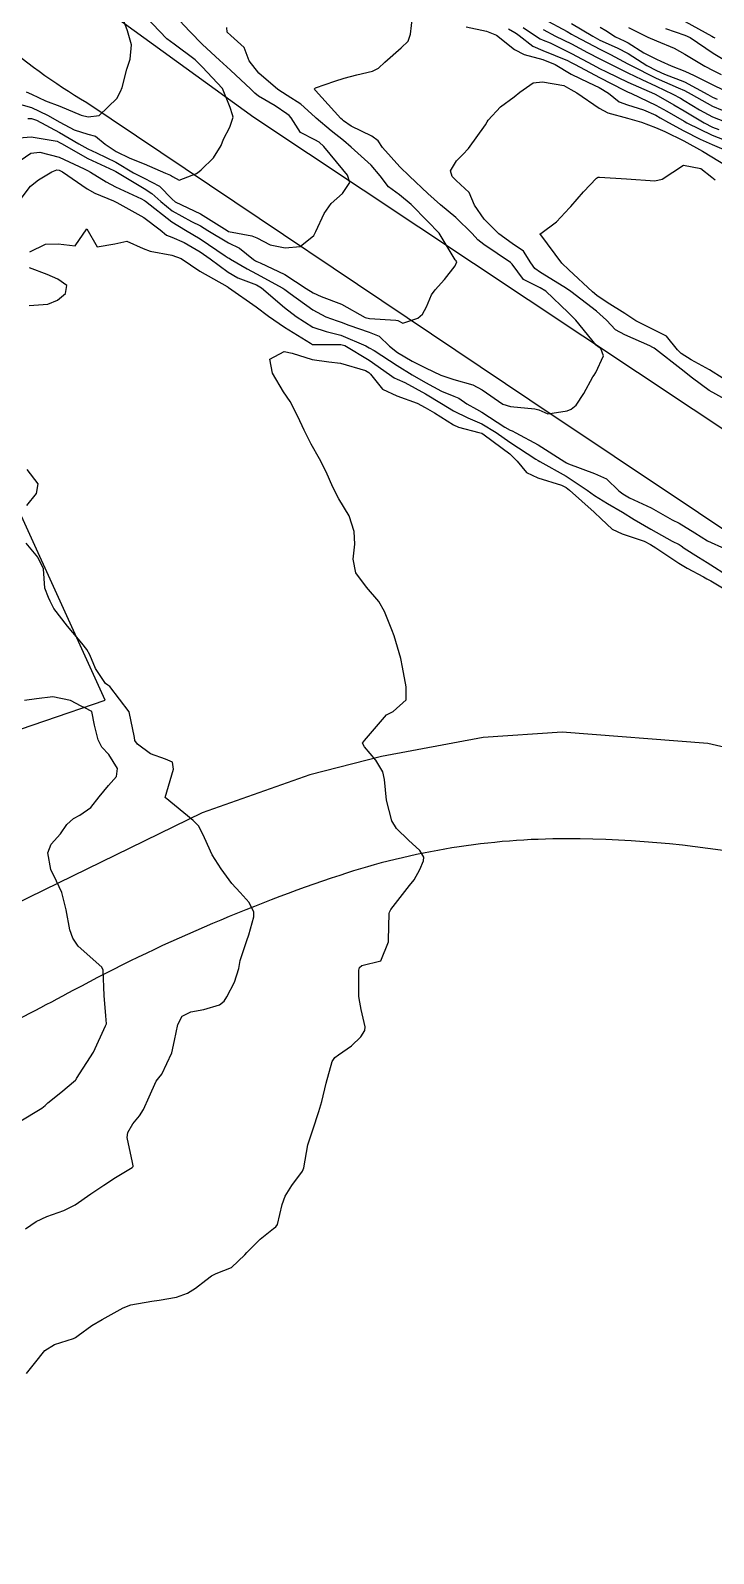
# Model space of a CAD drawing. Header units: metres. Extents: x 298520 to 308411, y 7433745 to 7450750.
# Drawn here: x 304292.4 to 304340.6, y 7439766.2 to 7439873.5 of the extents above; entities that cross this region are included whole.
import ezdxf

# ---------------------------------------------------------------- set-up
doc = ezdxf.new("R2010")
doc.units = ezdxf.units.M
doc.header["$LTSCALE"] = 10
for name, color, linetype in [('Curvas de Nivel 1m', 11, 'Continuous'), ('Curvas de Nivel 5m', 15, 'Continuous'), ('Edificações', 30, 'Continuous'), ('Vias Primárias', 230, 'Continuous')]:
    doc.layers.add(name, color=color, linetype=linetype)

msp = doc.modelspace()

# ---------------------------------------------------------------- linework, layer by layer
at = {"layer": 'Curvas de Nivel 1m', "flags": 128}
for points, elevation in [([(304292.1, 7439869.19), (304292.49, 7439869.02), (304293.47, 7439868.57), (304294.48, 7439868.19), (304295.97, 7439867.54), (304296.47, 7439867.44), (304297.25, 7439867.52), (304298.49, 7439868.73), (304298.76, 7439869.23), (304298.87, 7439869.5), (304299.21, 7439870.79), (304299.43, 7439871.49), (304299.52, 7439872.5), (304299.25, 7439873.49), (304298.57, 7439875.33)], 751), ([(304292.22, 7439867.32), (304292.47, 7439867.31), (304292.84, 7439867.2), (304294.46, 7439866.33), (304295.82, 7439865.54), (304296.45, 7439865.18), (304297.07, 7439864.89), (304298.43, 7439864.24), (304299.67, 7439863.49), (304300.42, 7439863.1), (304301.5, 7439862.55), (304302.4, 7439861.62), (304302.61, 7439861.45), (304304.39, 7439860.6), (304306.26, 7439859.41), (304306.37, 7439859.36), (304308.02, 7439859.04), (304308.37, 7439858.9), (304309.31, 7439858.42), (304310.36, 7439858.19), (304311.41, 7439858.3), (304312.37, 7439859.07), (304312.53, 7439859.34), (304313.1, 7439860.62), (304313.6, 7439861.32), (304314.41, 7439862.02), (304314.92, 7439862.8), (304314.75, 7439863.31), (304314.43, 7439863.73), (304313.09, 7439865.33), (304312.76, 7439865.64), (304312.46, 7439865.8), (304311.44, 7439866.32), (304310.77, 7439867.36), (304310.64, 7439867.52), (304310.48, 7439867.64), (304309.65, 7439868.2), (304308.49, 7439868.89), (304308.21, 7439869.1), (304307.93, 7439869.39), (304306.51, 7439870.72), (304305.74, 7439871.42), (304304.53, 7439872.53), (304303.63, 7439873.44), (304302.56, 7439874.6)], 753), ([(304290.75, 7439865.89), (304292.46, 7439866.03), (304294.3, 7439865.71), (304294.45, 7439865.63), (304294.6, 7439865.55), (304296.44, 7439864.49), (304298.29, 7439863.64), (304298.42, 7439863.57), (304298.55, 7439863.5), (304300.41, 7439862.39), (304300.97, 7439862.04), (304301.6, 7439861.46), (304302.39, 7439860.8), (304303.76, 7439860.06), (304304.38, 7439859.75), (304304.9, 7439859.42), (304306.36, 7439858.56), (304307.13, 7439858.17), (304308.12, 7439857.38), (304308.26, 7439857.29), (304308.35, 7439857.24), (304308.6, 7439857.13), (304310.34, 7439856.31), (304311.85, 7439855.34), (304312.33, 7439855.02), (304312.89, 7439854.77), (304314.32, 7439854.23), (304315.99, 7439853.29), (304316.3, 7439853.21), (304318.15, 7439853.11), (304318.3, 7439853.08), (304318.66, 7439852.89), (304319.72, 7439853.25), (304320.03, 7439853.52), (304320.31, 7439854.04), (304320.68, 7439854.88), (304320.93, 7439855.23), (304321.59, 7439855.97), (304322.35, 7439856.94), (304322.45, 7439857.22), (304322.41, 7439857.28), (304322.35, 7439857.36), (304321.22, 7439859.23), (304320.39, 7439860.08), (304319.23, 7439861.25), (304318.41, 7439861.93), (304317.64, 7439862.5), (304317.06, 7439863.28), (304316.43, 7439864.03), (304315.01, 7439865.3), (304314.46, 7439865.76), (304313.59, 7439866.45), (304312.55, 7439867.33), (304312.47, 7439867.41), (304311.46, 7439868.32), (304310.49, 7439868.93), (304309.85, 7439869.37), (304308.51, 7439870.51), (304307.82, 7439871.39), (304307.46, 7439872.32), (304306.54, 7439873.17), (304306.27, 7439873.41), (304306.24, 7439873.72)], 754), ([(304291.3, 7439868.41), (304292.48, 7439868.09), (304293.6, 7439867.56), (304294.47, 7439867.05), (304295.48, 7439866.52), (304296.46, 7439866.22), (304297, 7439866.06), (304297.68, 7439865.51), (304298.45, 7439865), (304299.42, 7439864.51), (304300.43, 7439864.12), (304301.93, 7439863.46), (304302.28, 7439863.31), (304302.42, 7439863.23), (304302.89, 7439862.98), (304304.1, 7439863.43), (304304.29, 7439863.57), (304304.43, 7439863.69), (304305.31, 7439864.55), (304305.85, 7439865.42), (304306.02, 7439865.85), (304306.47, 7439866.71), (304306.7, 7439867.41), (304306.64, 7439867.58), (304306.48, 7439868.08), (304305.93, 7439869.42), (304304.52, 7439870.96), (304304.01, 7439871.44), (304302.53, 7439872.56), (304302.02, 7439872.94), (304301.5, 7439873.47), (304300.56, 7439874.47)], 752), ([(304326.09, 7439873.63), (304326.54, 7439873.38), (304326.67, 7439873.3), (304326.84, 7439873.17), (304327.81, 7439872.42), (304328.53, 7439872.11), (304330.25, 7439871.4), (304330.52, 7439871.26), (304330.8, 7439871.12), (304332.51, 7439870.2), (304334.26, 7439869.31), (304334.49, 7439869.2), (304334.78, 7439869.07), (304336.48, 7439868.25), (304337.27, 7439867.83), (304338.47, 7439867.13), (304338.68, 7439867.02), (304340.46, 7439866.13), (304341.85, 7439865.59)], 754), ([(304327.13, 7439873.74), (304328, 7439873.15), (304328.33, 7439872.93), (304328.54, 7439872.84), (304329.04, 7439872.64), (304330.53, 7439871.9), (304332.04, 7439871.1), (304332.52, 7439870.85), (304333.01, 7439870.6), (304334.51, 7439869.88), (304336.4, 7439869.05), (304336.49, 7439869), (304337.75, 7439868.29), (304338.48, 7439867.86), (304339.9, 7439867.01), (304340.47, 7439866.71), (304340.93, 7439866.54)], 753), ([(304328.55, 7439873.6), (304329.41, 7439873.13), (304330.54, 7439872.57), (304331.67, 7439871.97), (304332.53, 7439871.52), (304332.81, 7439871.38), (304333.38, 7439871.09), (304334.51, 7439870.53), (304335.5, 7439870.06), (304336.5, 7439869.59), (304337.68, 7439869.03), (304338.22, 7439868.75), (304338.49, 7439868.59), (304339.56, 7439867.93), (304340.48, 7439867.44), (304341.63, 7439866.99)], 752), ([(304328.56, 7439874.35), (304330.23, 7439873.44), (304330.54, 7439873.26), (304330.8, 7439873.12), (304332.53, 7439872.2), (304333.28, 7439871.83), (304334.52, 7439871.17), (304334.7, 7439871.07), (304336.51, 7439870.16), (304338.05, 7439869.47), (304338.5, 7439869.28), (304338.98, 7439869.02), (304340.48, 7439868.18), (304341.85, 7439867.62)], 751), ([(304332.55, 7439873.76), (304332.96, 7439873.51), (304333.65, 7439873.08), (304334.26, 7439872.8), (304334.54, 7439872.64), (304335.64, 7439871.95), (304336.53, 7439871.5), (304336.83, 7439871.35), (304337.57, 7439871.03), (304338.52, 7439870.65), (304339.19, 7439870.34), (304340.5, 7439869.68), (304341.96, 7439868.99)], 749), ([(304334.55, 7439873.74), (304335.91, 7439873.06), (304336.54, 7439872.79), (304337.77, 7439872.27), (304338.53, 7439871.86), (304339.94, 7439871.01), (304340.52, 7439870.7), (304341.09, 7439870.42)], 748), ([(304337.17, 7439873.66), (304338.54, 7439873.2), (304338.9, 7439873.02), (304340.53, 7439871.92), (304342.11, 7439870.98)], 747), ([(304338.55, 7439874.15), (304340.44, 7439873.11), (304340.54, 7439873.05), (304340.64, 7439873)], 746), ([(304342.08, 7439847.14), (304340.24, 7439848.14), (304339.07, 7439849.01), (304338.26, 7439849.65), (304336.47, 7439851.05), (304336.37, 7439851.13), (304336.28, 7439851.18), (304336.05, 7439851.28), (304334.29, 7439852.07), (304333.65, 7439852.43), (304333.01, 7439853.09), (304332.31, 7439853.73), (304330.49, 7439855.12), (304330.33, 7439855.24), (304330, 7439855.46), (304328.35, 7439856.47), (304327.95, 7439856.74), (304327.67, 7439857.15), (304327.16, 7439857.96), (304326.37, 7439858.5), (304325.43, 7439859.18), (304324.39, 7439860.22), (304323.7, 7439861.2), (304323.32, 7439862.11), (304322.42, 7439862.94), (304322.12, 7439863.22), (304322.02, 7439863.63), (304322.44, 7439864.33), (304322.88, 7439864.78), (304323.27, 7439865.21), (304324.47, 7439866.86), (304324.59, 7439867.07), (304324.67, 7439867.19), (304325.53, 7439868.13), (304326.49, 7439868.85), (304326.89, 7439869.16), (304327.83, 7439869.82), (304328.5, 7439869.91), (304329.99, 7439869.63), (304330.5, 7439869.36), (304330.91, 7439869.12), (304332.48, 7439868.05), (304333.1, 7439867.71), (304334.48, 7439867.34), (304335.47, 7439867.06), (304336.47, 7439866.67), (304337.11, 7439866.4), (304338.45, 7439865.74), (304339.78, 7439865.01), (304340.44, 7439864.61), (304341.39, 7439864.03)], 756), ([(304341.24, 7439848.99), (304340.26, 7439849.59), (304338.98, 7439850.3), (304338.28, 7439850.75), (304338.01, 7439851.02), (304337.23, 7439851.98), (304336.3, 7439852.45), (304335.08, 7439853.06), (304334.31, 7439853.58), (304333.06, 7439854.35), (304332.33, 7439854.84), (304332.01, 7439855.1), (304330.35, 7439856.65), (304329.87, 7439857.12), (304328.37, 7439859.11), (304328.36, 7439859.12), (304328.33, 7439859.14), (304328.33, 7439859.19), (304328.37, 7439859.22), (304329.49, 7439860.03), (304330.4, 7439861.01), (304330.45, 7439861.07), (304330.5, 7439861.12), (304331.38, 7439862.14), (304332.31, 7439863.1), (304332.37, 7439863.15), (304332.42, 7439863.18), (304332.52, 7439863.19), (304334.42, 7439863.07), (304336.42, 7439862.91), (304336.93, 7439863.04), (304338.43, 7439864.03), (304339.66, 7439863.78), (304340.42, 7439863.19), (304340.67, 7439863)], 757), ([(304291.68, 7439861.58), (304292.41, 7439862.54), (304292.98, 7439863), (304293.91, 7439863.56), (304294.27, 7439863.7), (304294.42, 7439863.68), (304294.67, 7439863.55), (304296.41, 7439862.35), (304296.94, 7439862.05), (304298.27, 7439861.5), (304298.4, 7439861.45), (304298.5, 7439861.4), (304300.39, 7439860.33), (304301.55, 7439859.46), (304302, 7439859.09), (304302.37, 7439858.94), (304303.23, 7439858.58), (304304.36, 7439857.91), (304305.08, 7439857.42), (304306.34, 7439856.49), (304307.03, 7439856.09), (304308.33, 7439855.58), (304308.69, 7439855.38), (304310.31, 7439854), (304311.14, 7439853.35), (304312.3, 7439852.61), (304313.25, 7439852.29), (304314.29, 7439852.04), (304316.05, 7439851.29), (304316.28, 7439851.16), (304316.62, 7439850.95), (304318.26, 7439849.91), (304319.32, 7439849.25), (304320.25, 7439848.71), (304321.38, 7439848.09), (304322.24, 7439847.75), (304322.61, 7439847.59), (304323.16, 7439847.21), (304323.85, 7439846.82), (304324.23, 7439846.62), (304325.84, 7439845.56), (304326.21, 7439845.35), (304326.35, 7439845.3), (304326.61, 7439845.16), (304328.2, 7439844.31), (304330.08, 7439843.12), (304330.18, 7439843.05), (304330.33, 7439842.97), (304332.17, 7439842.3), (304333.01, 7439841.92), (304333.88, 7439841.07), (304334.16, 7439840.85), (304334.64, 7439840.58), (304336.15, 7439839.86), (304337.64, 7439839.03), (304338.13, 7439838.78), (304339.23, 7439838.12), (304340.12, 7439837.54), (304341.37, 7439836.99)], 756), ([(304292.36, 7439857.92), (304293.46, 7439858.46), (304294.36, 7439858.47), (304295.55, 7439858.35), (304296.37, 7439859.53), (304297.1, 7439858.26), (304298.36, 7439858.47), (304299.2, 7439858.66), (304300.36, 7439858.16), (304300.85, 7439857.96), (304302.36, 7439857.68), (304303.04, 7439857.44), (304304.34, 7439856.56), (304306.27, 7439855.47), (304306.33, 7439855.43), (304306.37, 7439855.41), (304308.31, 7439854.03), (304309.19, 7439853.37), (304310.3, 7439852.61), (304312.15, 7439851.47), (304312.28, 7439851.39), (304312.33, 7439851.38), (304314.28, 7439851.39), (304314.57, 7439851.31), (304316.27, 7439850.27), (304317.72, 7439849.27), (304318.03, 7439849.04), (304318.25, 7439848.93), (304318.8, 7439848.7), (304320.24, 7439847.91), (304321.38, 7439847.23), (304322.23, 7439846.71), (304323.24, 7439846.22), (304324.22, 7439845.8), (304325.24, 7439845.18), (304326.2, 7439844.49), (304328.03, 7439843.29), (304328.18, 7439843.21), (304328.31, 7439843.14), (304330.17, 7439842.1), (304331.65, 7439841.11), (304332.16, 7439840.73), (304333.07, 7439840.17), (304334.14, 7439839.56), (304334.96, 7439839.06), (304336.13, 7439838.37), (304337.63, 7439837.52), (304338.12, 7439837.28), (304338.27, 7439837.19), (304338.49, 7439837.02), (304339.48, 7439836.39), (304340.1, 7439836.02), (304341.72, 7439834.98)], 757), ([(304292.31, 7439854.14), (304293.64, 7439854.23), (304294.32, 7439854.5), (304294.88, 7439854.99), (304294.96, 7439855.54), (304294.34, 7439855.98), (304293.59, 7439856.31), (304292.35, 7439856.8)], 757), ([(304292.13, 7439778.85), (304292.68, 7439779.56), (304293.43, 7439780.46), (304294.09, 7439780.89), (304295.44, 7439781.32), (304295.59, 7439781.38), (304295.77, 7439781.53), (304296.73, 7439782.24), (304297.46, 7439782.66), (304298.95, 7439783.49), (304299.47, 7439783.69), (304300.97, 7439783.96), (304301.47, 7439784.02), (304302.69, 7439784.23), (304303.48, 7439784.52), (304304.05, 7439784.86), (304304.76, 7439785.42), (304305.17, 7439785.74), (304305.5, 7439785.89), (304306.58, 7439786.32), (304307.51, 7439787.21), (304307.66, 7439787.39), (304308.59, 7439788.31), (304309.54, 7439789.06), (304309.71, 7439789.18), (304309.82, 7439789.36), (304310.15, 7439790.77), (304310.36, 7439791.35), (304310.82, 7439792.1), (304311.58, 7439793.11), (304311.67, 7439793.34), (304311.96, 7439794.98), (304312.07, 7439795.33), (304312.32, 7439796.03), (304312.72, 7439797.32), (304312.95, 7439798.02), (304313.24, 7439799.32), (304313.68, 7439800.85), (304313.85, 7439801.13), (304314.11, 7439801.31), (304315.04, 7439801.95), (304315.7, 7439802.59), (304315.97, 7439803.02), (304315.99, 7439803.29), (304315.72, 7439804.51), (304315.57, 7439805.29), (304315.56, 7439805.46), (304315.54, 7439807.29), (304315.59, 7439807.46), (304315.76, 7439807.61), (304317.09, 7439807.95), (304317.64, 7439809.27), (304317.64, 7439809.41), (304317.7, 7439811.27), (304317.72, 7439811.36), (304317.81, 7439811.55), (304319.13, 7439813.25), (304319.44, 7439813.64), (304319.84, 7439814.38), (304320.1, 7439814.99), (304320.14, 7439815.24), (304319.86, 7439815.71), (304319.06, 7439816.45), (304318.21, 7439817.26), (304317.88, 7439817.8), (304317.49, 7439819.27), (304317.36, 7439820.71), (304317.25, 7439821.27), (304316.75, 7439822.09), (304315.94, 7439823.03), (304315.82, 7439823.29), (304315.87, 7439823.37), (304315.95, 7439823.46), (304317.5, 7439825.27), (304317.98, 7439825.52), (304318.89, 7439826.34), (304318.89, 7439827.25), (304318.62, 7439828.64), (304318.51, 7439829.26), (304318.04, 7439830.84), (304317.87, 7439831.26), (304317.36, 7439832.57), (304316.97, 7439833.28), (304316.08, 7439834.28), (304315.34, 7439835.3), (304315.15, 7439836.25), (304315.27, 7439837.3), (304315.22, 7439838.2), (304314.88, 7439839.3), (304314.15, 7439840.5), (304313.71, 7439841.32), (304313.25, 7439842.4), (304312.78, 7439843.33), (304312.2, 7439844.37), (304311.7, 7439845.35), (304311.26, 7439846.31), (304310.71, 7439847.36), (304310.24, 7439848.04), (304309.46, 7439849.37), (304309.28, 7439850.35), (304310.28, 7439850.9), (304310.85, 7439850.78), (304312.27, 7439850.32), (304313.43, 7439850.16), (304314.26, 7439850.08), (304316.01, 7439849.54), (304316.25, 7439849.41), (304316.38, 7439849.29), (304317.21, 7439848.24), (304318.24, 7439847.77), (304319.67, 7439847.25), (304320.23, 7439846.95), (304320.89, 7439846.57), (304322.22, 7439845.72), (304322.57, 7439845.56), (304324, 7439845.19), (304324.21, 7439845.13), (304324.39, 7439845.01), (304326.19, 7439843.68), (304326.72, 7439843.16), (304327.38, 7439842.36), (304328.17, 7439841.98), (304329.83, 7439841.46), (304330.16, 7439841.3), (304330.4, 7439841.12), (304332.14, 7439839.56), (304332.64, 7439839.09), (304333.41, 7439838.37), (304334.12, 7439838.04), (304335.66, 7439837.51), (304336.12, 7439837.28), (304336.49, 7439837.05), (304338.1, 7439835.97), (304338.69, 7439835.62), (304339.85, 7439835), (304340.09, 7439834.87), (304340.37, 7439834.72), (304342.07, 7439833.69)], 758), ([(304292.14, 7439840.03), (304292.84, 7439840.88), (304292.95, 7439841.56), (304292.17, 7439842.57)], 757), ([(304292.06, 7439789.05), (304292.81, 7439789.56), (304293.55, 7439789.92), (304294.76, 7439790.33), (304295.55, 7439790.74), (304296.67, 7439791.51), (304297.57, 7439792.12), (304298.4, 7439792.66), (304299.58, 7439793.38), (304299.64, 7439793.43), (304299.64, 7439793.48), (304299.59, 7439793.72), (304299.23, 7439795.48), (304299.26, 7439795.84), (304299.62, 7439796.46), (304300.09, 7439797.02), (304300.38, 7439797.47), (304300.77, 7439798.35), (304301.27, 7439799.46), (304301.45, 7439799.68), (304301.67, 7439799.95), (304302.38, 7439801.45), (304302.57, 7439802.32), (304302.79, 7439803.44), (304303.11, 7439804.04), (304303.72, 7439804.35), (304304.63, 7439804.51), (304305.72, 7439804.83), (304306.05, 7439805.09), (304306.24, 7439805.4), (304306.78, 7439806.43), (304307.09, 7439807.39), (304307.18, 7439807.97), (304307.66, 7439809.38), (304307.79, 7439809.77), (304308.15, 7439811.03), (304308.15, 7439811.38), (304307.81, 7439812.05), (304307.18, 7439812.75), (304306.61, 7439813.4), (304305.84, 7439814.43), (304305.22, 7439815.42), (304304.68, 7439816.61), (304304.27, 7439817.43), (304303.88, 7439817.82), (304301.9, 7439819.46), (304302.49, 7439821.45), (304302.42, 7439821.95), (304301.93, 7439822.15), (304300.87, 7439822.54), (304299.94, 7439823.21), (304299.76, 7439823.48), (304299.73, 7439823.69), (304299.36, 7439825.49), (304297.99, 7439827.27), (304297.86, 7439827.37), (304297.69, 7439827.5), (304296.98, 7439828.54), (304296.59, 7439829.52), (304296.39, 7439829.89), (304296.03, 7439830.33), (304295.02, 7439831.54), (304294.06, 7439832.78), (304293.79, 7439833.29), (304293.67, 7439833.56), (304293.42, 7439834.21), (304293.32, 7439835.56), (304292.93, 7439836.4), (304292.11, 7439837.37)], 757), ([(304291.62, 7439796.59), (304293.2, 7439797.56), (304293.44, 7439797.74), (304293.64, 7439797.92), (304294.54, 7439798.65), (304295.58, 7439799.53), (304295.62, 7439799.57), (304295.66, 7439799.64), (304296.85, 7439801.51), (304297.7, 7439803.35), (304297.75, 7439803.46), (304297.76, 7439803.5), (304297.71, 7439804.06), (304297.61, 7439805.5), (304297.52, 7439807.28), (304297.43, 7439807.5), (304295.77, 7439808.97), (304295.4, 7439809.53), (304295.19, 7439810.13), (304294.93, 7439811.54), (304294.61, 7439812.75), (304294.25, 7439813.55), (304293.84, 7439814.38), (304293.62, 7439815.55), (304293.86, 7439816.17), (304294.52, 7439816.89), (304294.96, 7439817.54), (304295.43, 7439817.98), (304295.88, 7439818.2), (304296.66, 7439818.75), (304297.24, 7439819.51), (304297.91, 7439820.31), (304298.47, 7439820.94), (304298.55, 7439821.49), (304297.93, 7439822.48), (304297.43, 7439823), (304297.18, 7439823.51), (304296.93, 7439824.54), (304296.73, 7439825.52), (304296.23, 7439825.78), (304295.98, 7439825.9), (304295.23, 7439826.28), (304293.98, 7439826.55), (304292.82, 7439826.4), (304291.98, 7439826.29)], 756)]:
    msp.add_lwpolyline(points, dxfattribs=dict(at, elevation=elevation))
at = {"layer": 'Curvas de Nivel 5m', "flags": 128}
for points, elevation in [([(304291.67, 7439864.35), (304292.44, 7439864.87), (304293.06, 7439864.95), (304294.44, 7439864.58), (304296.2, 7439863.76), (304296.42, 7439863.64), (304296.63, 7439863.53), (304297.75, 7439862.84), (304298.41, 7439862.51), (304300.24, 7439861.65), (304300.4, 7439861.56), (304300.45, 7439861.53), (304300.52, 7439861.48), (304302.38, 7439860.04), (304303.34, 7439859.44), (304304.37, 7439858.83), (304306.13, 7439857.63), (304306.35, 7439857.5), (304306.41, 7439857.47), (304306.51, 7439857.41), (304307.67, 7439856.71), (304308.34, 7439856.37), (304310.2, 7439855.36), (304310.33, 7439855.27), (304310.7, 7439854.98), (304312.31, 7439853.82), (304313.22, 7439853.33), (304314.03, 7439853.05), (304314.3, 7439852.96), (304314.85, 7439852.75), (304316.29, 7439852.25), (304316.99, 7439851.98), (304317.72, 7439851.27), (304318.28, 7439850.81), (304319.31, 7439850.21), (304320.26, 7439849.75), (304321.33, 7439849.23), (304322.25, 7439848.92), (304323.59, 7439848.54), (304324.24, 7439848.19), (304325.71, 7439847.18), (304326.23, 7439847.02), (304327.95, 7439846.86), (304328.23, 7439846.78), (304328.87, 7439846.49), (304330.23, 7439846.71), (304330.51, 7439846.83), (304330.86, 7439847.11), (304331.42, 7439847.93), (304332.05, 7439849.1), (304332.13, 7439849.23), (304332.26, 7439849.4), (304332.79, 7439850.58), (304332.6, 7439851.1), (304332.41, 7439851.22), (304332.29, 7439851.33), (304330.85, 7439853.11), (304330.31, 7439853.64), (304328.73, 7439855.14), (304328.34, 7439855.37), (304327.16, 7439855.97), (304326.35, 7439857.04), (304326.25, 7439857.17), (304324.37, 7439858.44), (304323.94, 7439858.76), (304323.55, 7439859.2), (304322.39, 7439860.33), (304321.3, 7439861.23), (304320.41, 7439862.03), (304319.13, 7439863.25), (304318.43, 7439863.91), (304317.21, 7439865.28), (304316.91, 7439865.73), (304316.46, 7439866.06), (304315.01, 7439866.77), (304314.47, 7439867.15), (304314.39, 7439867.22), (304314.29, 7439867.31), (304312.49, 7439869.29), (304312.47, 7439869.31), (304312.44, 7439869.33), (304312.42, 7439869.4), (304312.49, 7439869.47), (304313.87, 7439869.95), (304314.51, 7439870.16), (304315.42, 7439870.39), (304316.51, 7439870.66), (304316.93, 7439870.87), (304317.39, 7439871.28), (304318.53, 7439872.29), (304319.02, 7439872.77), (304319.2, 7439873.25), (304319.33, 7439874.48)], 755), ([(304323.12, 7439873.78), (304324.55, 7439873.46), (304325.25, 7439873.18), (304326.53, 7439872.19), (304327.2, 7439871.83), (304328.53, 7439871.48), (304329.39, 7439871.13), (304330.51, 7439870.45), (304331.75, 7439869.86), (304332.5, 7439869.5), (304333.14, 7439869.09), (304333.91, 7439868.5), (304334.49, 7439868.28), (304335.62, 7439867.92), (304336.48, 7439867.54), (304336.8, 7439867.37), (304337.38, 7439867.04), (304338.46, 7439866.44), (304339.6, 7439865.86), (304340.45, 7439865.48), (304341.6, 7439864.99)], 755), ([(304330.55, 7439874.02), (304332.04, 7439873.11), (304332.54, 7439872.84), (304333.76, 7439872.3), (304334.53, 7439871.89), (304335.85, 7439871.06), (304336.52, 7439870.7), (304337.1, 7439870.45), (304338.51, 7439869.9), (304340.15, 7439869), (304340.49, 7439868.81), (304340.8, 7439868.68)], 750)]:
    msp.add_lwpolyline(points, dxfattribs=dict(at, elevation=elevation))
at = {"layer": 'Edificações'}
msp.add_lwpolyline([(304253.9, 7439819.05), (304258.17, 7439806.71), (304261.47, 7439804.02), (304266.52, 7439807.69), (304282.13, 7439815.88), (304280.63, 7439820.48), (304297.66, 7439826.32), (304288.82, 7439845.74), (304272.61, 7439846.23), (304272.83, 7439845.66), (304259.09, 7439845.81), (304247.26, 7439845.66), (304246.97, 7439839.33), (304259.24, 7439839.4), (304263.94, 7439826.72), (304260.56, 7439824.58), (304258.55, 7439827.54), (304252.53, 7439823.39), (304254.86, 7439819.61)], close=True, dxfattribs=at)
at = {"layer": 'Vias Primárias'}
for points in [[(304461.88, 7439749.95), (304460.33, 7439751.75), (304456.39, 7439755.83), (304450.84, 7439759.96), (304439.09, 7439768.16), (304412.53, 7439785.19), (304397.36, 7439795.74, -0.033321), (304392.25, 7439799.82, -0.044989), (304390.26, 7439802, -0.072542), (304389, 7439804.28, 0.015985), (304386.41, 7439810.52, 0.088918), (304381.12, 7439818.23, 0.067943), (304377.45, 7439821.05, -0.037321), (304370.95, 7439825.45, 0.035074), (304359.94, 7439832.97, -0.028868), (304346.83, 7439841.69), (304308.15, 7439867.38), (304296.3, 7439875.98, 0.032807), (304289.63, 7439880.18, 0.091079), (304284.98, 7439881.69, 0.043515), (304278.49, 7439881.99, 0.09368), (304274.35, 7439881.03, 0.10832), (304267.03, 7439875.7, -0.21439)], [(304289.89, 7439873.14, 0.045727), (304296.37, 7439868.45), (304327.61, 7439847.48), (304357.26, 7439827.67), (304368.64, 7439819.91), (304372.37, 7439817.63, -0.019518), (304376.59, 7439814.83, -0.254576), (304379.15, 7439809.46, -0.189333), (304378.54, 7439808.11), (304370.91, 7439812.45), (304361.44, 7439818), (304355.57, 7439819.71), (304340.15, 7439823.26), (304329.88, 7439824.06), (304324.32, 7439823.69), (304317.16, 7439822.35), (304312.09, 7439821.06), (304304.51, 7439818.37), (304289.23, 7439810.92)], [(304451.48, 7439749.95), (304445.67, 7439754.51), (304424.3, 7439768.96), (304384.54, 7439795.25, -0.004602), (304372.94, 7439803.08, 0.05332), (304358.39, 7439810.96, 0.097274), (304330.24, 7439816.54, 0.080796), (304314.2, 7439813.96, 0.043313), (304295.43, 7439805.86, -0.013075), (304282.92, 7439799.55), (304259.87, 7439788.4, 0.000674), (304252.86, 7439785, -0.038331), (304245.66, 7439782.15, -0.01595), (304237.5, 7439779.91, -0.03173), (304225.8, 7439777.87, 0.01135), (304215.06, 7439776.44, -0.019052), (304201.11, 7439774.81), (304187.29, 7439773.1), (304171.18, 7439771.74), (304160.99, 7439770.65), (304153.58, 7439768.74), (304143.25, 7439765.41), (304123.06, 7439757.87), (304106.09, 7439751.88)]]:
    msp.add_lwpolyline(points, format="xyb", dxfattribs=at)

doc.saveas('drawing.dxf')
